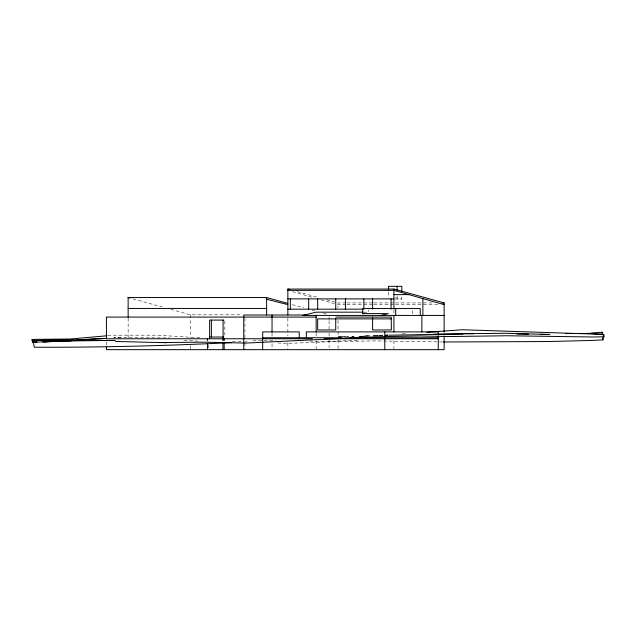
<?xml version="1.0" encoding="UTF-8"?>
<svg xmlns="http://www.w3.org/2000/svg" width="636" height="636" viewBox="0 0 636 636"><rect width="100%" height="100%" fill="white"/><g stroke="black" fill="none" stroke-linecap="round" stroke-linejoin="round"><path stroke-width="0.48" stroke-dasharray="3.18 2.39" d="M107.73 335.713L113.606 335.196L157.013 335.18L200.412 337.883M379.461 335.331L388.342 334.775M402.151 333.908L406.094 333.661M344.935 337.088L347.892 336.937M360.715 336.309L369.596 335.872M345.73 337.072L348.647 336.929M362.266 336.285L370.049 335.911M342.208 336.969L348.043 336.73M358.752 336.285L369.452 335.84M357.392 340.244L330.633 341.333L308.118 341.079M342.343 336.977L348.266 336.738M359.117 336.301L369.969 335.872M379.215 335.474L389.081 335.196M379.406 335.474L389.137 335.204M395.21 297.759L401.833 299.063L401.833 296.122M395.147 299.063L401.833 299.063M345.992 302.919L338.066 302.919L338.066 307.578M346.986 302.919L372.76 302.919M373.753 302.919L394.566 302.919M395.56 302.919L434.213 302.919M345.992 304.644L338.066 304.644L335.22 303.833M346.986 304.644L372.76 304.644M373.753 304.644L394.566 304.644M395.56 304.644L439.174 304.644M363.728 312.165L368.681 312.165L368.681 309.923M170.71 309.335L190.577 314.836L242.022 314.836M232.347 341.596L244.184 341.723M442.473 341.969L374.405 340.888L330.998 341.683L287.591 343.392L276.74 342.979M252.969 340.252L275.475 340.65M120.88 337.867L113.971 337.708L169.589 337.883M245.17 341.763L247.15 341.834M184.011 340.276L197.82 341.079M297.33 291.678L318.175 297.425M326.697 299.779L336.174 302.394M292.25 304.644L303.579 307.776M312.077 310.13L314.915 310.917M323.414 313.27L326.244 314.057M132.868 298.856L162.196 306.981M292.592 291.709L312.491 297.37M321.013 299.795L334.274 303.563M412.549 310.519L412.549 314.438M397.126 295.859L397.126 297.759M393.915 310.026L393.915 313.58M393.915 340.745L393.915 348.679M388.532 292.043L388.532 297.759M338.066 320.305L338.066 335.967M338.066 339.878L338.066 348.687M329.082 316.776L329.082 319.677M329.082 320.647L329.082 329.353M329.082 333.224L329.082 336.126M329.082 339.99L329.082 347.733M316.148 332.827L316.148 336.754M316.148 340.745L316.148 348.679M287.854 317.984L287.854 335.808M287.854 342.74L287.854 348.679M272.041 332.874L272.041 336.77M272.041 343.718L272.041 348.679M244.932 318.072L244.932 337.78M244.932 342.732L244.932 348.679M224.842 321.029L224.842 335.14M208.656 344.712L208.656 348.679M190.577 314.836L190.577 337.803M190.577 345.706L190.577 349.665M128.138 318.072L128.138 337.78M106.435 341.739L106.435 345.706"/><path stroke-width="0.95" d="M443.459 341.985L548.391 341.532L592.172 340.435L602.928 339.855L603.302 336.746M603.397 335.967L603.675 334.409L604.2 336.794L593.531 336.993L506.717 335.752L448.571 336.563L419.911 335.959L376.504 336.762L246.291 343.058L202.638 342.176L158.857 342.542L166.751 342.701M601.815 332.549L602.093 332.254L602.3 334.822M106.753 335.8L70.198 339.004L31.8 339.425L32.953 342.255L71.677 340.793L115.084 340.427L71.312 340.681L42.755 341.842M420.245 315.424L420.245 308.555L362.766 308.555L362.766 313.604L364.46 313.198M380.9 315.424L388.342 313.604L362.766 313.604M426.812 332.286L462.324 329.734L603.675 334.409M591.424 333.018L602.093 332.254M591.393 333.375L565.611 333.574M231.544 342.645C165.837 345.769 100.059 347.487 34.265 347.232L33.279 341.93M73.49 340.093L32.166 340.491L70.938 340.053L106.451 338.408M76.407 339.95L87.108 339.409M89.048 339.314L106.562 338.432M338.32 337.128L342.208 336.969M351.939 336.563L353.886 336.484M373.34 335.681L378.229 335.506M32.905 342.248L36.848 342.081M338.4 337.136L341.357 337.016M32.953 342.255L36.92 342.104M43.876 341.842L57.781 341.317M60.754 341.206L71.677 340.793M389.081 335.196L463.072 333.9L433.887 334.218M287.854 315.019L287.854 289.062L393.915 289.062L444.127 302.919L444.127 332.056M287.854 290.358L393.915 290.358L444.127 304.644M393.915 294.627L408.916 294.627M287.854 303.428L266.635 297.545L128.138 297.545L128.138 317.086M287.854 298.888L393.915 298.888M442.147 302.919L444.127 302.919M128.138 308.444L266.635 308.444M287.854 309.175L362.878 309.175M362.735 312.165L316.148 312.165L302.8 315.424L444.127 315.424M306.695 315.019L243.747 315.019L243.747 349.665M316.148 317.086L106.435 317.086L106.435 338.765L312.316 338.765M335.744 317.086L391.204 317.086L391.394 329.973L372.601 329.973L372.601 317.086M391.227 318.875L317.674 318.875L317.674 329.973L335.744 329.973L335.744 318.875M223.88 320.091L209.634 320.091L209.634 338.765M209.634 337.024L223.88 337.024M262.676 337.74L339.099 337.74M349.029 337.74L438.26 337.74M324.225 338.765L438.26 338.765M473.55 333.749L462.698 333.677L506.471 333.288L549.878 334.472L540.155 334.361M516.806 334.083L528.476 334.218M115.458 341.437L159.231 342.55M592.911 333.677L603.58 334.409M266.635 299.198L287.854 304.644M287.854 289.062L289.754 289.587M127.931 297.489L130.03 298.069M602.928 339.855L602.562 338.137M444.127 335.967L444.127 349.665L106.435 349.665L106.435 346.692M438.26 333.844L438.26 331.897L306.329 331.897L306.329 337.74M438.26 335.792L438.26 349.665M422.868 298.594L422.868 315.424M421.867 315.424L421.867 331.952M401.833 291.224L401.833 286.335L388.532 286.335L388.532 290.143M397.126 286.335L397.126 290.143M395.695 308.555L395.695 315.424M393.915 289.062L393.915 309.175M393.915 315.424L393.915 331.897M391.084 298.888L391.084 309.175M384.788 331.897L384.788 349.665M372.601 298.888L372.601 309.175M363.848 298.888L363.848 309.175M345.412 298.888L345.412 309.175M335.744 298.888L335.744 309.175M317.674 298.888L317.674 309.175M316.148 315.019L316.148 331.841M308.699 298.888L308.699 309.175M299.262 337.74L299.262 331.897L262.676 331.897L262.676 349.665M290.342 298.888L290.342 309.175M272.041 315.019L272.041 331.897M266.635 297.545L266.635 315.019M224.174 338.765L224.174 340.745M224.174 342.732L224.174 349.665M223.101 320.091L223.101 338.765M222.942 338.765L222.942 340.745M222.942 342.732L222.942 349.665M211.383 320.091L211.383 337.024M207.423 338.765L207.423 340.745M207.423 343.718L207.423 349.665"/></g></svg>
